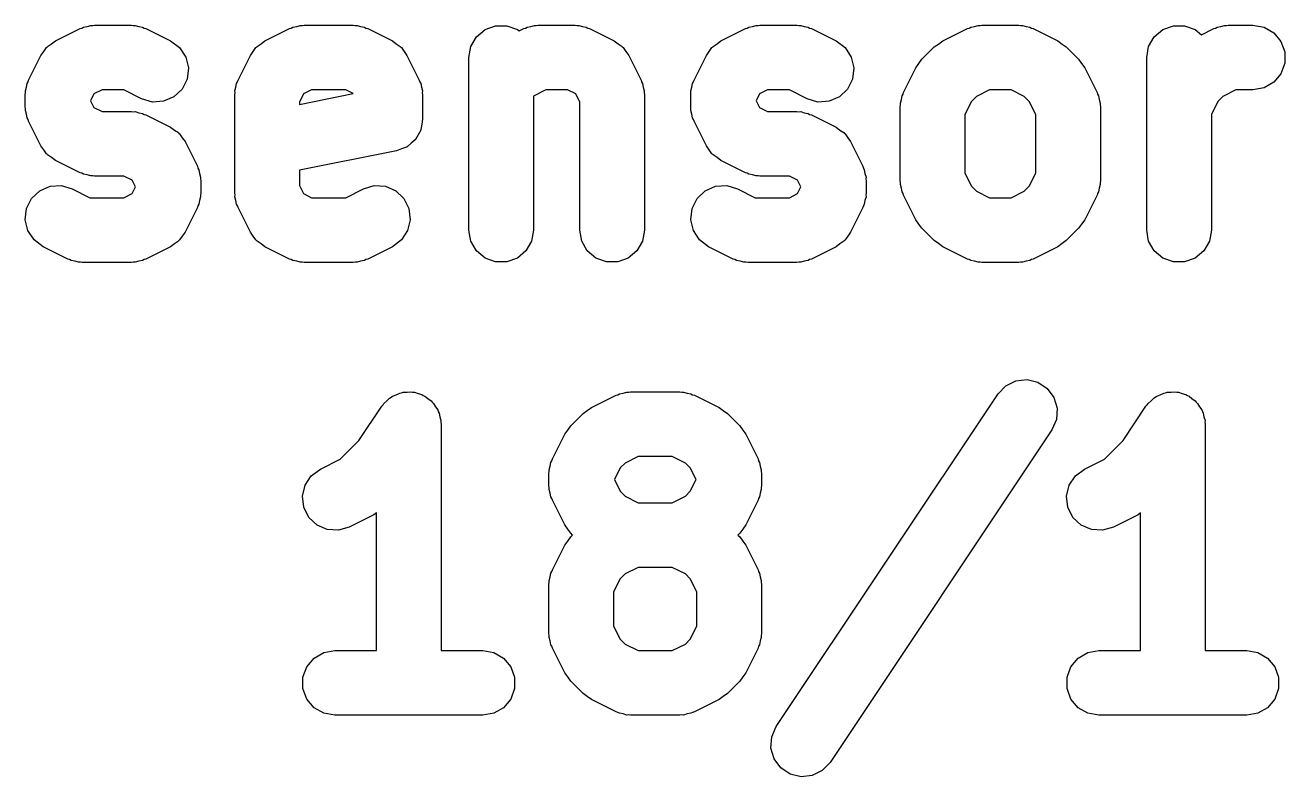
# Model space of a CAD drawing. Extents: x 86.2 to 116.7, y -108.6 to -54.9.
# Drawn here: x 88.386 to 93.331, y -78.796 to -75.845 of the extents above; entities that cross this region are included whole.
import ezdxf

# ---------------------------------------------------------------- set-up
doc = ezdxf.new("R2010")
doc.units = 0
doc.header["$MEASUREMENT"] = 0
doc.layers.add('BLACK', color=7, linetype='CONTINUOUS')

msp = doc.modelspace()

# ---------------------------------------------------------------- linework, layer by layer
at = {"layer": 'BLACK', "linetype": 'CONTINUOUS'}
for p, q in [((88.6086, -75.8564), (88.6149, -75.8528)), ((88.6149, -75.8528), (88.6296, -75.8502)), ((88.6296, -75.8502), (88.6438, -75.846)), ((88.6438, -75.846), (88.6511, -75.8464)), ((88.6511, -75.8464), (88.6583, -75.8451)), ((88.6583, -75.8451), (88.8035, -75.8451)), ((88.8035, -75.8451), (88.8107, -75.8464)), ((88.8107, -75.8464), (88.818, -75.846)), ((88.818, -75.846), (88.8323, -75.8502)), ((88.8323, -75.8502), (88.8469, -75.8528)), ((88.8469, -75.8528), (88.8533, -75.8564)), ((89.431, -75.8564), (89.4374, -75.8528)), ((89.4374, -75.8528), (89.452, -75.8502)), ((89.452, -75.8502), (89.4663, -75.846)), ((89.4663, -75.846), (89.4736, -75.8464)), ((89.4736, -75.8464), (89.4808, -75.8451)), ((89.4808, -75.8451), (89.6743, -75.8451)), ((89.6743, -75.8451), (89.6815, -75.8464)), ((89.6815, -75.8464), (89.6889, -75.846)), ((89.6889, -75.846), (89.7031, -75.8502)), ((89.7031, -75.8502), (89.7178, -75.8528)), ((89.7178, -75.8528), (89.7241, -75.8564)), ((90.1914, -75.8621), (90.2329, -75.8471)), ((90.2329, -75.8471), (90.277, -75.8471)), ((90.277, -75.8471), (90.3184, -75.8621)), ((90.3503, -75.8564), (90.3566, -75.8528)), ((90.3566, -75.8528), (90.3713, -75.8502)), ((90.3713, -75.8502), (90.3855, -75.846)), ((90.3855, -75.846), (90.3928, -75.8464)), ((90.3928, -75.8464), (90.4001, -75.8451)), ((90.4001, -75.8451), (90.5452, -75.8451)), ((90.5452, -75.8451), (90.5524, -75.8464)), ((90.5524, -75.8464), (90.5597, -75.846)), ((90.5597, -75.846), (90.574, -75.8502)), ((90.574, -75.8502), (90.5886, -75.8528)), ((90.5886, -75.8528), (90.595, -75.8564)), ((91.2211, -75.8564), (91.2275, -75.8528)), ((91.2275, -75.8528), (91.2421, -75.8502)), ((91.2421, -75.8502), (91.2564, -75.846)), ((91.2564, -75.846), (91.2637, -75.8464)), ((91.2637, -75.8464), (91.2709, -75.8451)), ((91.2709, -75.8451), (91.4161, -75.8451)), ((91.4161, -75.8451), (91.4233, -75.8464)), ((91.4233, -75.8464), (91.4306, -75.846)), ((91.4306, -75.846), (91.4448, -75.8502)), ((91.4448, -75.8502), (91.4595, -75.8528)), ((91.4595, -75.8528), (91.4658, -75.8564)), ((92.092, -75.8564), (92.0983, -75.8528)), ((92.0983, -75.8528), (92.113, -75.8502)), ((92.113, -75.8502), (92.1272, -75.846)), ((92.1272, -75.846), (92.1346, -75.8464)), ((92.1346, -75.8464), (92.1418, -75.8451)), ((92.1418, -75.8451), (92.2869, -75.8451)), ((92.2869, -75.8451), (92.2941, -75.8464)), ((92.2941, -75.8464), (92.3014, -75.846)), ((92.3014, -75.846), (92.3157, -75.8502)), ((92.3157, -75.8502), (92.3303, -75.8528)), ((92.3303, -75.8528), (92.3367, -75.8564)), ((92.8524, -75.8621), (92.8938, -75.8471)), ((92.8938, -75.8471), (92.9379, -75.8471)), ((92.9379, -75.8471), (92.9794, -75.8621)), ((93.0596, -75.8564), (93.0659, -75.8528)), ((93.0659, -75.8528), (93.0806, -75.8502)), ((93.0806, -75.8502), (93.0949, -75.846)), ((93.0949, -75.846), (93.1022, -75.8464)), ((93.1022, -75.8464), (93.1094, -75.8451)), ((93.1094, -75.8451), (93.2061, -75.8451)), ((93.2061, -75.8451), (93.2496, -75.8528)), ((93.2496, -75.8528), (93.2878, -75.8748)), ((88.5048, -75.9069), (88.6015, -75.8585)), ((88.6015, -75.8585), (88.6086, -75.8564)), ((88.8533, -75.8564), (88.8603, -75.8585)), ((88.8603, -75.8585), (88.957, -75.9069)), ((89.3273, -75.9069), (89.424, -75.8585)), ((89.424, -75.8585), (89.431, -75.8564)), ((89.7241, -75.8564), (89.7311, -75.8585)), ((89.7311, -75.8585), (89.8279, -75.9069)), ((90.1356, -75.9287), (90.1576, -75.8905)), ((90.1576, -75.8905), (90.1914, -75.8621)), ((90.3184, -75.8621), (90.325, -75.8677)), ((90.325, -75.8677), (90.3433, -75.8585)), ((90.3433, -75.8585), (90.3503, -75.8564)), ((90.595, -75.8564), (90.602, -75.8585)), ((90.602, -75.8585), (90.6988, -75.9069)), ((91.1174, -75.9069), (91.2141, -75.8585)), ((91.2141, -75.8585), (91.2211, -75.8564)), ((91.4658, -75.8564), (91.4728, -75.8585)), ((91.4728, -75.8585), (91.5696, -75.9069)), ((91.9882, -75.9069), (92.085, -75.8585)), ((92.085, -75.8585), (92.092, -75.8564)), ((92.3367, -75.8564), (92.3437, -75.8585)), ((92.3437, -75.8585), (92.4405, -75.9069)), ((92.7965, -75.9287), (92.8186, -75.8905)), ((92.8186, -75.8905), (92.8524, -75.8621)), ((92.9794, -75.8621), (93.004, -75.8828)), ((93.004, -75.8828), (93.0526, -75.8585)), ((93.0526, -75.8585), (93.0596, -75.8564)), ((93.2878, -75.8748), (93.3161, -75.9086)), ((88.448, -75.9637), (88.4591, -75.9487)), ((88.4591, -75.9487), (88.4694, -75.9332)), ((88.4694, -75.9332), (88.4722, -75.9311)), ((88.4722, -75.9311), (88.4743, -75.9283)), ((88.4743, -75.9283), (88.4898, -75.918)), ((88.4898, -75.918), (88.5048, -75.9069)), ((88.957, -75.9069), (88.9925, -75.9332)), ((88.9925, -75.9332), (89.0168, -75.97)), ((89.2705, -75.9637), (89.2816, -75.9487)), ((89.2816, -75.9487), (89.2918, -75.9332)), ((89.2918, -75.9332), (89.2946, -75.9311)), ((89.2946, -75.9311), (89.2967, -75.9283)), ((89.2967, -75.9283), (89.3123, -75.918)), ((89.3123, -75.918), (89.3273, -75.9069)), ((89.8279, -75.9069), (89.8429, -75.918)), ((89.8429, -75.918), (89.8584, -75.9283)), ((89.8584, -75.9283), (89.8605, -75.9311)), ((89.8605, -75.9311), (89.8633, -75.9332)), ((89.8633, -75.9332), (89.8736, -75.9487)), ((89.8736, -75.9487), (89.8847, -75.9637)), ((90.1279, -75.9721), (90.1356, -75.9287)), ((90.6988, -75.9069), (90.7137, -75.918)), ((90.7137, -75.918), (90.7293, -75.9283)), ((90.7293, -75.9283), (90.7314, -75.9311)), ((90.7314, -75.9311), (90.7342, -75.9332)), ((90.7342, -75.9332), (90.7444, -75.9487)), ((90.7444, -75.9487), (90.7555, -75.9637)), ((91.0606, -75.9637), (91.0717, -75.9487)), ((91.0717, -75.9487), (91.0819, -75.9332)), ((91.0819, -75.9332), (91.0847, -75.9311)), ((91.0847, -75.9311), (91.0868, -75.9283)), ((91.0868, -75.9283), (91.1024, -75.918)), ((91.1024, -75.918), (91.1174, -75.9069)), ((91.5696, -75.9069), (91.605, -75.9332)), ((91.605, -75.9332), (91.6293, -75.97)), ((91.9068, -75.9791), (91.9552, -75.9307)), ((91.9552, -75.9307), (91.9719, -75.919)), ((91.9719, -75.919), (91.9882, -75.9069)), ((92.4405, -75.9069), (92.4568, -75.919)), ((92.4568, -75.919), (92.4735, -75.9307)), ((92.4735, -75.9307), (92.5219, -75.9791)), ((92.7889, -75.9721), (92.7965, -75.9287)), ((93.3161, -75.9086), (93.3312, -75.9501)), ((93.3312, -75.9501), (93.3312, -75.9942)), ((88.3996, -76.0605), (88.448, -75.9637)), ((89.0168, -75.97), (89.027, -76.0129)), ((89.2221, -76.0605), (89.2705, -75.9637)), ((89.8847, -75.9637), (89.9331, -76.0605)), ((90.1279, -76.6495), (90.1279, -75.9721)), ((90.7555, -75.9637), (90.8039, -76.0605)), ((91.0122, -76.0605), (91.0606, -75.9637)), ((91.6293, -75.97), (91.6396, -76.0129)), ((91.883, -76.0121), (91.8951, -75.9958)), ((91.8951, -75.9958), (91.9068, -75.9791)), ((92.5219, -75.9791), (92.5335, -75.9958)), ((92.5335, -75.9958), (92.5456, -76.0121)), ((92.7889, -76.6495), (92.7889, -75.9721)), ((93.3312, -75.9942), (93.3161, -76.0356)), ((89.027, -76.0129), (89.022, -76.0567)), ((91.6396, -76.0129), (91.6345, -76.0567)), ((91.8346, -76.1089), (91.883, -76.0121)), ((92.5456, -76.0121), (92.594, -76.1089)), ((93.3161, -76.0356), (93.2878, -76.0694)), ((88.387, -76.1027), (88.3913, -76.0885)), ((88.3875, -76.1101), (88.387, -76.1027)), ((88.3913, -76.0885), (88.3939, -76.0738)), ((88.3939, -76.0738), (88.3975, -76.0675)), ((88.3975, -76.0675), (88.3996, -76.0605)), ((88.6883, -76.0991), (88.6562, -76.1152)), ((88.7735, -76.0991), (88.6883, -76.0991)), ((88.8434, -76.1341), (88.7735, -76.0991)), ((89.0022, -76.0962), (88.9702, -76.1265)), ((89.022, -76.0567), (89.0022, -76.0962)), ((89.2095, -76.1027), (89.2137, -76.0885)), ((89.2099, -76.1101), (89.2095, -76.1027)), ((89.2137, -76.0885), (89.2163, -76.0738)), ((89.2163, -76.0738), (89.22, -76.0675)), ((89.22, -76.0675), (89.2221, -76.0605)), ((89.5108, -76.0991), (89.4787, -76.1152)), ((89.6444, -76.0991), (89.5108, -76.0991)), ((89.6735, -76.1137), (89.6444, -76.0991)), ((89.9331, -76.0605), (89.9352, -76.0675)), ((89.9352, -76.0675), (89.9388, -76.0738)), ((89.9388, -76.0738), (89.9414, -76.0885)), ((89.9414, -76.0885), (89.9456, -76.1027)), ((89.9456, -76.1027), (89.9452, -76.1101)), ((90.43, -76.0991), (90.3819, -76.1232)), ((90.5152, -76.0991), (90.43, -76.0991)), ((90.5473, -76.1152), (90.5152, -76.0991)), ((90.8039, -76.0605), (90.806, -76.0675)), ((90.806, -76.0675), (90.8097, -76.0738)), ((90.8097, -76.0738), (90.8123, -76.0885)), ((90.8123, -76.0885), (90.8165, -76.1027)), ((90.8165, -76.1027), (90.8161, -76.1101)), ((90.9996, -76.1027), (91.0038, -76.0885)), ((91, -76.1101), (90.9996, -76.1027)), ((91.0038, -76.0885), (91.0064, -76.0738)), ((91.0064, -76.0738), (91.0101, -76.0675)), ((91.0101, -76.0675), (91.0122, -76.0605)), ((91.3009, -76.0991), (91.2688, -76.1152)), ((91.3861, -76.0991), (91.3009, -76.0991)), ((91.456, -76.1341), (91.3861, -76.0991)), ((91.6148, -76.0962), (91.5828, -76.1265)), ((91.6345, -76.0567), (91.6148, -76.0962)), ((92.1717, -76.0991), (92.1202, -76.1249)), ((92.2569, -76.0991), (92.1717, -76.0991)), ((92.3084, -76.1249), (92.2569, -76.0991)), ((93.1394, -76.0991), (93.0879, -76.1249)), ((93.2061, -76.0991), (93.1394, -76.0991)), ((93.2496, -76.0915), (93.2061, -76.0991)), ((93.2878, -76.0694), (93.2496, -76.0915)), ((88.3862, -76.1173), (88.3875, -76.1101)), ((88.3862, -76.1656), (88.3862, -76.1173)), ((88.6562, -76.1152), (88.6431, -76.1415)), ((88.6431, -76.1415), (88.6562, -76.1678)), ((88.8857, -76.1467), (88.8434, -76.1341)), ((88.9297, -76.144), (88.8857, -76.1467)), ((88.9702, -76.1265), (88.9297, -76.144)), ((89.2087, -76.1173), (89.2099, -76.1101)), ((89.2087, -76.5043), (89.2087, -76.1173)), ((89.4627, -76.1559), (89.6735, -76.1137)), ((89.4787, -76.1152), (89.4627, -76.1472)), ((89.4627, -76.1472), (89.4627, -76.1559)), ((89.9452, -76.1101), (89.9465, -76.1173)), ((89.9465, -76.1173), (89.9465, -76.214)), ((90.3819, -76.1232), (90.3819, -76.6495)), ((90.5633, -76.1472), (90.5473, -76.1152)), ((90.5633, -76.6495), (90.5633, -76.1472)), ((90.8161, -76.1101), (90.8173, -76.1173)), ((90.8173, -76.1173), (90.8173, -76.6495)), ((90.9988, -76.1173), (91, -76.1101)), ((90.9988, -76.1656), (90.9988, -76.1173)), ((91.2688, -76.1152), (91.2557, -76.1415)), ((91.2557, -76.1415), (91.2688, -76.1678)), ((91.4983, -76.1467), (91.456, -76.1341)), ((91.5423, -76.144), (91.4983, -76.1467)), ((91.5828, -76.1265), (91.5423, -76.144)), ((91.8221, -76.1511), (91.8263, -76.1369)), ((91.8225, -76.1584), (91.8221, -76.1511)), ((91.8263, -76.1369), (91.8289, -76.1222)), ((91.8289, -76.1222), (91.8326, -76.1159)), ((91.8326, -76.1159), (91.8346, -76.1089)), ((92.101, -76.1441), (92.0752, -76.1956)), ((92.1202, -76.1249), (92.101, -76.1441)), ((92.3277, -76.1441), (92.3084, -76.1249)), ((92.3534, -76.1956), (92.3277, -76.1441)), ((92.594, -76.1089), (92.5961, -76.1159)), ((92.5961, -76.1159), (92.5998, -76.1222)), ((92.5998, -76.1222), (92.6024, -76.1369)), ((92.6024, -76.1369), (92.6066, -76.1511)), ((92.6066, -76.1511), (92.6062, -76.1584)), ((93.0686, -76.1441), (93.0429, -76.1956)), ((93.0879, -76.1249), (93.0686, -76.1441)), ((88.3875, -76.1729), (88.3862, -76.1656)), ((88.387, -76.1802), (88.3875, -76.1729)), ((88.3913, -76.1944), (88.387, -76.1802)), ((88.3939, -76.2091), (88.3913, -76.1944)), ((88.6562, -76.1678), (88.6883, -76.1838)), ((88.6883, -76.1838), (88.8035, -76.1838)), ((88.8035, -76.1838), (88.8107, -76.1851)), ((88.8107, -76.1851), (88.818, -76.1846)), ((88.818, -76.1846), (88.8323, -76.1889)), ((88.8323, -76.1889), (88.8469, -76.1915)), ((88.8469, -76.1915), (88.8533, -76.1951)), ((88.8533, -76.1951), (88.8603, -76.1972)), ((88.8603, -76.1972), (88.957, -76.2456)), ((91, -76.1729), (90.9988, -76.1656)), ((90.9996, -76.1802), (91, -76.1729)), ((91.0038, -76.1944), (90.9996, -76.1802)), ((91.0064, -76.2091), (91.0038, -76.1944)), ((91.2688, -76.1678), (91.3009, -76.1838)), ((91.3009, -76.1838), (91.4161, -76.1838)), ((91.4161, -76.1838), (91.4233, -76.1851)), ((91.4233, -76.1851), (91.4306, -76.1846)), ((91.4306, -76.1846), (91.4448, -76.1889)), ((91.4448, -76.1889), (91.4595, -76.1915)), ((91.4595, -76.1915), (91.4658, -76.1951)), ((91.4658, -76.1951), (91.4728, -76.1972)), ((91.4728, -76.1972), (91.5696, -76.2456)), ((91.8212, -76.1656), (91.8225, -76.1584)), ((91.8212, -76.4559), (91.8212, -76.1656)), ((92.0752, -76.1956), (92.0752, -76.426)), ((92.3534, -76.426), (92.3534, -76.1956)), ((92.6062, -76.1584), (92.6074, -76.1656)), ((92.6074, -76.1656), (92.6074, -76.4559)), ((93.0429, -76.1956), (93.0429, -76.6495)), ((88.3975, -76.2154), (88.3939, -76.2091)), ((88.3996, -76.2224), (88.3975, -76.2154)), ((88.448, -76.3192), (88.3996, -76.2224)), ((88.957, -76.2456), (88.972, -76.2567)), ((89.9429, -76.2343), (89.9398, -76.2547)), ((89.9465, -76.214), (89.9429, -76.2343)), ((91.0101, -76.2154), (91.0064, -76.2091)), ((91.0122, -76.2224), (91.0101, -76.2154)), ((91.0606, -76.3192), (91.0122, -76.2224)), ((91.5696, -76.2456), (91.5846, -76.2567)), ((88.972, -76.2567), (88.9876, -76.267)), ((88.9876, -76.267), (88.9896, -76.2698)), ((88.9896, -76.2698), (88.9925, -76.2719)), ((88.9925, -76.2719), (89.0027, -76.2874)), ((89.0027, -76.2874), (89.0138, -76.3024)), ((89.9168, -76.2957), (89.901, -76.3089)), ((89.9175, -76.2944), (89.9168, -76.2957)), ((89.9186, -76.2934), (89.9175, -76.2944)), ((89.9285, -76.2754), (89.9186, -76.2934)), ((89.9388, -76.2575), (89.9285, -76.2754)), ((89.9391, -76.256), (89.9388, -76.2575)), ((89.9398, -76.2547), (89.9391, -76.256)), ((91.5846, -76.2567), (91.6001, -76.267)), ((91.6001, -76.267), (91.6022, -76.2698)), ((91.6022, -76.2698), (91.605, -76.2719)), ((91.605, -76.2719), (91.6153, -76.2874)), ((91.6153, -76.2874), (91.6264, -76.3024)), ((88.4591, -76.3342), (88.448, -76.3192)), ((88.4694, -76.3497), (88.4591, -76.3342)), ((88.4722, -76.3518), (88.4694, -76.3497)), ((89.0138, -76.3024), (89.0622, -76.3991)), ((89.8444, -76.3386), (89.4627, -76.4149)), ((89.8636, -76.3311), (89.8444, -76.3386)), ((89.883, -76.324), (89.8636, -76.3311)), ((89.8841, -76.3231), (89.883, -76.324)), ((89.8855, -76.3225), (89.8841, -76.3231)), ((89.901, -76.3089), (89.8855, -76.3225)), ((91.0717, -76.3342), (91.0606, -76.3192)), ((91.0819, -76.3497), (91.0717, -76.3342)), ((91.0847, -76.3518), (91.0819, -76.3497)), ((91.6264, -76.3024), (91.6748, -76.3991)), ((88.4743, -76.3546), (88.4722, -76.3518)), ((88.4898, -76.3649), (88.4743, -76.3546)), ((88.5048, -76.376), (88.4898, -76.3649)), ((88.6015, -76.4244), (88.5048, -76.376)), ((89.0622, -76.3991), (89.0643, -76.4062)), ((91.0868, -76.3546), (91.0847, -76.3518)), ((91.1024, -76.3649), (91.0868, -76.3546)), ((91.1174, -76.376), (91.1024, -76.3649)), ((91.2141, -76.4244), (91.1174, -76.376)), ((91.6748, -76.3991), (91.6769, -76.4062)), ((88.6086, -76.4265), (88.6015, -76.4244)), ((88.6149, -76.4301), (88.6086, -76.4265)), ((88.6296, -76.4327), (88.6149, -76.4301)), ((88.6438, -76.437), (88.6296, -76.4327)), ((88.6511, -76.4365), (88.6438, -76.437)), ((88.6583, -76.4378), (88.6511, -76.4365)), ((88.7735, -76.4378), (88.6583, -76.4378)), ((88.8056, -76.4538), (88.7735, -76.4378)), ((89.0643, -76.4062), (89.068, -76.4125)), ((89.068, -76.4125), (89.0705, -76.4272)), ((89.0705, -76.4272), (89.0748, -76.4414)), ((89.0748, -76.4414), (89.0743, -76.4487)), ((89.0743, -76.4487), (89.0756, -76.4559)), ((89.4627, -76.4149), (89.4627, -76.4743)), ((91.2211, -76.4265), (91.2141, -76.4244)), ((91.2275, -76.4301), (91.2211, -76.4265)), ((91.2421, -76.4327), (91.2275, -76.4301)), ((91.2564, -76.437), (91.2421, -76.4327)), ((91.2637, -76.4365), (91.2564, -76.437)), ((91.2709, -76.4378), (91.2637, -76.4365)), ((91.3861, -76.4378), (91.2709, -76.4378)), ((91.4182, -76.4538), (91.3861, -76.4378)), ((91.6769, -76.4062), (91.6805, -76.4125)), ((91.6805, -76.4125), (91.6831, -76.4272)), ((91.6831, -76.4272), (91.6874, -76.4414)), ((91.6874, -76.4414), (91.6869, -76.4487)), ((91.6869, -76.4487), (91.6882, -76.4559)), ((92.0752, -76.426), (92.101, -76.4775)), ((92.3277, -76.4775), (92.3534, -76.426)), ((88.4112, -76.5254), (88.4432, -76.4951)), ((88.4432, -76.4951), (88.4837, -76.4776)), ((88.4837, -76.4776), (88.5277, -76.4749)), ((88.5277, -76.4749), (88.57, -76.4875)), ((88.57, -76.4875), (88.6399, -76.5225)), ((88.8187, -76.4801), (88.8056, -76.4538)), ((88.8056, -76.5064), (88.8187, -76.4801)), ((89.0756, -76.4559), (89.0756, -76.5043)), ((89.4627, -76.4743), (89.4787, -76.5064)), ((89.6444, -76.5225), (89.7143, -76.4875)), ((89.7143, -76.4875), (89.7566, -76.4749)), ((89.7566, -76.4749), (89.8006, -76.4776)), ((89.8006, -76.4776), (89.8411, -76.4951)), ((89.8411, -76.4951), (89.8731, -76.5254)), ((91.0238, -76.5254), (91.0558, -76.4951)), ((91.0558, -76.4951), (91.0963, -76.4776)), ((91.0963, -76.4776), (91.1403, -76.4749)), ((91.1403, -76.4749), (91.1826, -76.4875)), ((91.1826, -76.4875), (91.2525, -76.5225)), ((91.4313, -76.4801), (91.4182, -76.4538)), ((91.4182, -76.5064), (91.4313, -76.4801)), ((91.6882, -76.4559), (91.6882, -76.5043)), ((91.8225, -76.4631), (91.8212, -76.4559)), ((91.8221, -76.4705), (91.8225, -76.4631)), ((91.8263, -76.4847), (91.8221, -76.4705)), ((91.8289, -76.4994), (91.8263, -76.4847)), ((92.101, -76.4775), (92.1202, -76.4967)), ((92.1202, -76.4967), (92.1717, -76.5225)), ((92.2569, -76.5225), (92.3084, -76.4967)), ((92.3084, -76.4967), (92.3277, -76.4775)), ((92.6024, -76.4847), (92.5998, -76.4994)), ((92.6066, -76.4705), (92.6024, -76.4847)), ((92.6074, -76.4559), (92.6062, -76.4631)), ((92.6062, -76.4631), (92.6066, -76.4705)), ((88.3915, -76.5649), (88.4112, -76.5254)), ((88.6399, -76.5225), (88.7735, -76.5225)), ((88.7735, -76.5225), (88.8056, -76.5064)), ((89.068, -76.5478), (89.0643, -76.5541)), ((89.0705, -76.5331), (89.068, -76.5478)), ((89.0748, -76.5188), (89.0705, -76.5331)), ((89.0756, -76.5043), (89.0743, -76.5115)), ((89.0743, -76.5115), (89.0748, -76.5188)), ((89.2099, -76.5115), (89.2087, -76.5043)), ((89.2095, -76.5188), (89.2099, -76.5115)), ((89.2137, -76.5331), (89.2095, -76.5188)), ((89.2163, -76.5478), (89.2137, -76.5331)), ((89.22, -76.5541), (89.2163, -76.5478)), ((89.4787, -76.5064), (89.5108, -76.5225)), ((89.5108, -76.5225), (89.6444, -76.5225)), ((89.8731, -76.5254), (89.8928, -76.5649)), ((91.004, -76.5649), (91.0238, -76.5254)), ((91.2525, -76.5225), (91.3861, -76.5225)), ((91.3861, -76.5225), (91.4182, -76.5064)), ((91.6805, -76.5478), (91.6769, -76.5541)), ((91.6831, -76.5331), (91.6805, -76.5478)), ((91.6874, -76.5188), (91.6831, -76.5331)), ((91.6882, -76.5043), (91.6869, -76.5115)), ((91.6869, -76.5115), (91.6874, -76.5188)), ((91.8326, -76.5057), (91.8289, -76.4994)), ((91.8346, -76.5127), (91.8326, -76.5057)), ((91.883, -76.6095), (91.8346, -76.5127)), ((92.1717, -76.5225), (92.2569, -76.5225)), ((92.594, -76.5127), (92.5456, -76.6095)), ((92.5961, -76.5057), (92.594, -76.5127)), ((92.5998, -76.4994), (92.5961, -76.5057)), ((88.3864, -76.6087), (88.3915, -76.5649)), ((89.0622, -76.5611), (89.0138, -76.6579)), ((89.0643, -76.5541), (89.0622, -76.5611)), ((89.2221, -76.5611), (89.22, -76.5541)), ((89.2705, -76.6579), (89.2221, -76.5611)), ((89.8928, -76.5649), (89.8979, -76.6087)), ((90.999, -76.6087), (91.004, -76.5649)), ((91.6748, -76.5611), (91.6264, -76.6579)), ((91.6769, -76.5541), (91.6748, -76.5611)), ((88.3967, -76.6516), (88.3864, -76.6087)), ((89.8979, -76.6087), (89.8876, -76.6516)), ((91.0092, -76.6516), (90.999, -76.6087)), ((91.8951, -76.6258), (91.883, -76.6095)), ((91.9068, -76.6425), (91.8951, -76.6258)), ((91.9552, -76.6909), (91.9068, -76.6425)), ((92.5219, -76.6425), (92.4735, -76.6909)), ((92.5335, -76.6258), (92.5219, -76.6425)), ((92.5456, -76.6095), (92.5335, -76.6258)), ((88.421, -76.6884), (88.3967, -76.6516)), ((88.4564, -76.7147), (88.421, -76.6884)), ((88.9876, -76.6933), (88.972, -76.7036)), ((88.9896, -76.6905), (88.9876, -76.6933)), ((88.9925, -76.6884), (88.9896, -76.6905)), ((89.0027, -76.6728), (88.9925, -76.6884)), ((89.0138, -76.6579), (89.0027, -76.6728)), ((89.2816, -76.6728), (89.2705, -76.6579)), ((89.2918, -76.6884), (89.2816, -76.6728)), ((89.2946, -76.6905), (89.2918, -76.6884)), ((89.2967, -76.6933), (89.2946, -76.6905)), ((89.3123, -76.7036), (89.2967, -76.6933)), ((89.8633, -76.6884), (89.8279, -76.7147)), ((89.8876, -76.6516), (89.8633, -76.6884)), ((90.1356, -76.6929), (90.1279, -76.6495)), ((90.1576, -76.7311), (90.1356, -76.6929)), ((90.3742, -76.6929), (90.3522, -76.7311)), ((90.3819, -76.6495), (90.3742, -76.6929)), ((90.571, -76.6929), (90.5633, -76.6495)), ((90.593, -76.7311), (90.571, -76.6929)), ((90.8097, -76.6929), (90.7876, -76.7311)), ((90.8173, -76.6495), (90.8097, -76.6929)), ((91.0335, -76.6884), (91.0092, -76.6516)), ((91.069, -76.7147), (91.0335, -76.6884)), ((91.6001, -76.6933), (91.5846, -76.7036)), ((91.6022, -76.6905), (91.6001, -76.6933)), ((91.605, -76.6884), (91.6022, -76.6905)), ((91.6153, -76.6728), (91.605, -76.6884)), ((91.6264, -76.6579), (91.6153, -76.6728)), ((91.9719, -76.7026), (91.9552, -76.6909)), ((92.4735, -76.6909), (92.4568, -76.7026)), ((92.7965, -76.6929), (92.7889, -76.6495)), ((92.8186, -76.7311), (92.7965, -76.6929)), ((93.0352, -76.6929), (93.0131, -76.7311)), ((93.0429, -76.6495), (93.0352, -76.6929)), ((88.5532, -76.7631), (88.4564, -76.7147)), ((88.957, -76.7147), (88.8603, -76.7631)), ((88.972, -76.7036), (88.957, -76.7147)), ((89.3273, -76.7147), (89.3123, -76.7036)), ((89.424, -76.7631), (89.3273, -76.7147)), ((89.8279, -76.7147), (89.7311, -76.7631)), ((90.1914, -76.7594), (90.1576, -76.7311)), ((90.3522, -76.7311), (90.3184, -76.7594)), ((90.6268, -76.7594), (90.593, -76.7311)), ((90.7876, -76.7311), (90.7538, -76.7594)), ((91.1657, -76.7631), (91.069, -76.7147)), ((91.5696, -76.7147), (91.4728, -76.7631)), ((91.5846, -76.7036), (91.5696, -76.7147)), ((91.9882, -76.7147), (91.9719, -76.7026)), ((92.085, -76.7631), (91.9882, -76.7147)), ((92.4405, -76.7147), (92.3437, -76.7631)), ((92.4568, -76.7026), (92.4405, -76.7147)), ((92.8524, -76.7594), (92.8186, -76.7311)), ((93.0131, -76.7311), (92.9794, -76.7594)), ((88.5602, -76.7651), (88.5532, -76.7631)), ((88.5665, -76.7688), (88.5602, -76.7651)), ((88.5812, -76.7714), (88.5665, -76.7688)), ((88.5954, -76.7756), (88.5812, -76.7714)), ((88.6027, -76.7752), (88.5954, -76.7756)), ((88.61, -76.7765), (88.6027, -76.7752)), ((88.8035, -76.7765), (88.61, -76.7765)), ((88.8107, -76.7752), (88.8035, -76.7765)), ((88.818, -76.7756), (88.8107, -76.7752)), ((88.8323, -76.7714), (88.818, -76.7756)), ((88.8469, -76.7688), (88.8323, -76.7714)), ((88.8533, -76.7651), (88.8469, -76.7688)), ((88.8603, -76.7631), (88.8533, -76.7651)), ((89.431, -76.7651), (89.424, -76.7631)), ((89.4374, -76.7688), (89.431, -76.7651)), ((89.452, -76.7714), (89.4374, -76.7688)), ((89.4663, -76.7756), (89.452, -76.7714)), ((89.4736, -76.7752), (89.4663, -76.7756)), ((89.4808, -76.7765), (89.4736, -76.7752)), ((89.6743, -76.7765), (89.4808, -76.7765)), ((89.6815, -76.7752), (89.6743, -76.7765)), ((89.6889, -76.7756), (89.6815, -76.7752)), ((89.7031, -76.7714), (89.6889, -76.7756)), ((89.7178, -76.7688), (89.7031, -76.7714)), ((89.7241, -76.7651), (89.7178, -76.7688)), ((89.7311, -76.7631), (89.7241, -76.7651)), ((90.2329, -76.7745), (90.1914, -76.7594)), ((90.277, -76.7745), (90.2329, -76.7745)), ((90.3184, -76.7594), (90.277, -76.7745)), ((90.6683, -76.7745), (90.6268, -76.7594)), ((90.7124, -76.7745), (90.6683, -76.7745)), ((90.7538, -76.7594), (90.7124, -76.7745)), ((91.1727, -76.7651), (91.1657, -76.7631)), ((91.1791, -76.7688), (91.1727, -76.7651)), ((91.1937, -76.7714), (91.1791, -76.7688)), ((91.208, -76.7756), (91.1937, -76.7714)), ((91.2153, -76.7752), (91.208, -76.7756)), ((91.2225, -76.7765), (91.2153, -76.7752)), ((91.4161, -76.7765), (91.2225, -76.7765)), ((91.4233, -76.7752), (91.4161, -76.7765)), ((91.4306, -76.7756), (91.4233, -76.7752)), ((91.4448, -76.7714), (91.4306, -76.7756)), ((91.4595, -76.7688), (91.4448, -76.7714)), ((91.4658, -76.7651), (91.4595, -76.7688)), ((91.4728, -76.7631), (91.4658, -76.7651)), ((92.092, -76.7651), (92.085, -76.7631)), ((92.0983, -76.7688), (92.092, -76.7651)), ((92.113, -76.7714), (92.0983, -76.7688)), ((92.1272, -76.7756), (92.113, -76.7714)), ((92.1346, -76.7752), (92.1272, -76.7756)), ((92.1418, -76.7765), (92.1346, -76.7752)), ((92.2869, -76.7765), (92.1418, -76.7765)), ((92.2941, -76.7752), (92.2869, -76.7765)), ((92.3014, -76.7756), (92.2941, -76.7752)), ((92.3157, -76.7714), (92.3014, -76.7756)), ((92.3303, -76.7688), (92.3157, -76.7714)), ((92.3367, -76.7651), (92.3303, -76.7688)), ((92.3437, -76.7631), (92.3367, -76.7651)), ((92.8938, -76.7745), (92.8524, -76.7594)), ((92.9379, -76.7745), (92.8938, -76.7745)), ((92.9794, -76.7594), (92.9379, -76.7745)), ((92.2754, -77.2412), (92.3193, -77.2363)), ((92.3193, -77.2363), (92.3621, -77.2468)), ((89.8428, -77.2963), (89.8564, -77.2896)), ((89.8564, -77.2896), (89.8634, -77.2888)), ((89.8634, -77.2888), (89.87, -77.2864)), ((89.87, -77.2864), (89.8852, -77.2864)), ((89.8852, -77.2864), (89.9002, -77.2847)), ((89.9002, -77.2847), (89.9071, -77.2864)), ((89.9071, -77.2864), (89.9141, -77.2864)), ((89.9141, -77.2864), (89.9284, -77.2916)), ((90.7195, -77.2921), (90.7341, -77.2895)), ((90.7341, -77.2895), (90.7484, -77.2853)), ((90.7484, -77.2853), (90.7557, -77.2857)), ((90.7557, -77.2857), (90.7629, -77.2845)), ((90.7629, -77.2845), (90.9564, -77.2845)), ((90.9564, -77.2845), (90.9636, -77.2857)), ((90.9636, -77.2857), (90.971, -77.2853)), ((90.971, -77.2853), (90.9852, -77.2895)), ((90.9852, -77.2895), (90.9999, -77.2921)), ((92.2054, -77.2926), (92.2359, -77.2607)), ((92.2359, -77.2607), (92.2754, -77.2412)), ((92.3621, -77.2468), (92.3988, -77.2712)), ((92.3988, -77.2712), (92.4249, -77.3068)), ((92.8424, -77.2963), (92.856, -77.2896)), ((92.856, -77.2896), (92.863, -77.2888)), ((92.863, -77.2888), (92.8696, -77.2864)), ((92.8696, -77.2864), (92.8848, -77.2864)), ((92.8848, -77.2864), (92.8998, -77.2847)), ((92.8998, -77.2847), (92.9067, -77.2864)), ((92.9067, -77.2864), (92.9137, -77.2864)), ((92.9137, -77.2864), (92.928, -77.2916)), ((89.7864, -77.341), (89.7912, -77.3359)), ((89.7912, -77.3359), (89.7948, -77.3298)), ((89.7948, -77.3298), (89.8064, -77.3201)), ((89.8064, -77.3201), (89.8168, -77.3091)), ((89.8168, -77.3091), (89.8232, -77.306)), ((89.8232, -77.306), (89.8286, -77.3015)), ((89.8286, -77.3015), (89.8428, -77.2963)), ((89.9284, -77.2916), (89.9431, -77.2952)), ((89.9431, -77.2952), (89.9489, -77.2991)), ((89.9489, -77.2991), (89.9556, -77.3015)), ((89.9556, -77.3015), (89.9672, -77.3112)), ((89.9672, -77.3112), (89.9798, -77.3196)), ((89.9798, -77.3196), (89.9839, -77.3253)), ((89.9839, -77.3253), (89.9893, -77.3298)), ((89.9893, -77.3298), (89.9969, -77.343)), ((90.6093, -77.3462), (90.7061, -77.2979)), ((90.7061, -77.2979), (90.7131, -77.2958)), ((90.7131, -77.2958), (90.7195, -77.2921)), ((90.9999, -77.2921), (91.0062, -77.2958)), ((91.0062, -77.2958), (91.0132, -77.2979)), ((91.0132, -77.2979), (91.11, -77.3462)), ((91.3346, -78.5989), (92.2054, -77.2926)), ((92.4249, -77.3068), (92.4373, -77.3491)), ((92.786, -77.341), (92.7909, -77.3359)), ((92.7909, -77.3359), (92.7944, -77.3298)), ((92.7944, -77.3298), (92.806, -77.3201)), ((92.806, -77.3201), (92.8165, -77.3091)), ((92.8165, -77.3091), (92.8228, -77.306)), ((92.8228, -77.306), (92.8282, -77.3015)), ((92.8282, -77.3015), (92.8424, -77.2963)), ((92.928, -77.2916), (92.9427, -77.2952)), ((92.9427, -77.2952), (92.9486, -77.2991)), ((92.9486, -77.2991), (92.9552, -77.3015)), ((92.9552, -77.3015), (92.9668, -77.3112)), ((92.9668, -77.3112), (92.9794, -77.3196)), ((92.9794, -77.3196), (92.9836, -77.3253)), ((92.9836, -77.3253), (92.989, -77.3298)), ((92.989, -77.3298), (92.9965, -77.343)), ((89.6966, -77.4757), (89.7864, -77.341)), ((89.9969, -77.343), (90.0059, -77.3552)), ((90.0059, -77.3552), (90.0079, -77.3619)), ((90.0079, -77.3619), (90.0114, -77.368)), ((90.0114, -77.368), (90.014, -77.383)), ((90.014, -77.383), (90.0183, -77.3975)), ((90.528, -77.4184), (90.5763, -77.37)), ((90.5763, -77.37), (90.593, -77.3584)), ((90.593, -77.3584), (90.6093, -77.3462)), ((91.11, -77.3462), (91.1263, -77.3584)), ((91.1263, -77.3584), (91.143, -77.37)), ((91.143, -77.37), (91.1914, -77.4184)), ((92.4373, -77.3491), (92.4345, -77.3931)), ((92.6962, -77.4757), (92.786, -77.341)), ((92.9965, -77.343), (93.0055, -77.3552)), ((93.0055, -77.3552), (93.0075, -77.3619)), ((93.0075, -77.3619), (93.011, -77.368)), ((93.011, -77.368), (93.0136, -77.383)), ((93.0136, -77.383), (93.0179, -77.3975)), ((90.0183, -77.3975), (90.0178, -77.4045)), ((90.0178, -77.4045), (90.0191, -77.4115)), ((90.0191, -77.4115), (90.0191, -78.3005)), ((90.5042, -77.4514), (90.5163, -77.4351)), ((90.5163, -77.4351), (90.528, -77.4184)), ((91.1914, -77.4184), (91.2031, -77.4351)), ((91.2031, -77.4351), (91.2152, -77.4514)), ((92.4168, -77.4335), (91.5459, -78.7398)), ((92.4345, -77.3931), (92.4168, -77.4335)), ((93.0179, -77.3975), (93.0174, -77.4045)), ((93.0174, -77.4045), (93.0187, -77.4115)), ((93.0187, -77.4115), (93.0187, -78.3005)), ((89.6233, -77.549), (89.6966, -77.4757)), ((90.4558, -77.5482), (90.5042, -77.4514)), ((91.2152, -77.4514), (91.2635, -77.5482)), ((92.6229, -77.549), (92.6962, -77.4757)), ((89.545, -77.5882), (89.6233, -77.549)), ((90.4432, -77.5905), (90.4475, -77.5762)), ((90.4475, -77.5762), (90.45, -77.5615)), ((90.45, -77.5615), (90.4537, -77.5552)), ((90.4537, -77.5552), (90.4558, -77.5482)), ((90.7221, -77.5835), (90.6993, -77.6292)), ((90.7414, -77.5642), (90.7221, -77.5835)), ((90.7929, -77.5385), (90.7414, -77.5642)), ((90.9265, -77.5385), (90.7929, -77.5385)), ((90.978, -77.5642), (90.9265, -77.5385)), ((90.9972, -77.5835), (90.978, -77.5642)), ((91.0201, -77.6292), (90.9972, -77.5835)), ((91.2635, -77.5482), (91.2656, -77.5552)), ((91.2656, -77.5552), (91.2693, -77.5615)), ((91.2693, -77.5615), (91.2719, -77.5762)), ((91.2719, -77.5762), (91.2761, -77.5905)), ((92.5446, -77.5882), (92.6229, -77.549)), ((89.4852, -77.6512), (89.5095, -77.6144)), ((89.5095, -77.6144), (89.545, -77.5882)), ((90.4424, -77.605), (90.4437, -77.5978)), ((90.4424, -77.6534), (90.4424, -77.605)), ((90.4437, -77.5978), (90.4432, -77.5905)), ((90.6993, -77.6292), (90.7221, -77.6749)), ((90.9972, -77.6749), (91.0201, -77.6292)), ((91.2761, -77.5905), (91.2757, -77.5978)), ((91.2757, -77.5978), (91.277, -77.605)), ((91.277, -77.605), (91.277, -77.6534)), ((92.4849, -77.6512), (92.5092, -77.6144)), ((92.5092, -77.6144), (92.5446, -77.5882)), ((89.475, -77.6941), (89.4852, -77.6512)), ((90.4437, -77.6606), (90.4424, -77.6534)), ((90.4432, -77.6679), (90.4437, -77.6606)), ((90.4475, -77.6821), (90.4432, -77.6679)), ((90.45, -77.6968), (90.4475, -77.6821)), ((90.7221, -77.6749), (90.7414, -77.6941)), ((90.978, -77.6941), (90.9972, -77.6749)), ((91.2719, -77.6821), (91.2693, -77.6968)), ((91.2761, -77.6679), (91.2719, -77.6821)), ((91.277, -77.6534), (91.2757, -77.6606)), ((91.2757, -77.6606), (91.2761, -77.6679)), ((92.4746, -77.6941), (92.4849, -77.6512)), ((89.48, -77.738), (89.475, -77.6941)), ((90.4537, -77.7031), (90.45, -77.6968)), ((90.4558, -77.7102), (90.4537, -77.7031)), ((90.5042, -77.8069), (90.4558, -77.7102)), ((90.7414, -77.6941), (90.7929, -77.7199)), ((90.7929, -77.7199), (90.9265, -77.7199)), ((90.9265, -77.7199), (90.978, -77.6941)), ((91.2635, -77.7102), (91.2152, -77.8069)), ((91.2656, -77.7031), (91.2635, -77.7102)), ((91.2693, -77.6968), (91.2656, -77.7031)), ((92.4797, -77.738), (92.4746, -77.6941)), ((89.4998, -77.7774), (89.48, -77.738)), ((89.5318, -77.8077), (89.4998, -77.7774)), ((89.7553, -77.767), (89.6586, -77.8153)), ((89.7651, -77.7597), (89.7553, -77.767)), ((89.7651, -78.3005), (89.7651, -77.7597)), ((92.4994, -77.7774), (92.4797, -77.738)), ((92.5314, -77.8077), (92.4994, -77.7774)), ((92.7549, -77.767), (92.6582, -77.8153)), ((92.7647, -77.7597), (92.7549, -77.767)), ((92.7647, -78.3005), (92.7647, -77.7597)), ((89.5723, -77.8253), (89.5318, -77.8077)), ((89.6163, -77.8279), (89.5723, -77.8253)), ((89.6586, -77.8153), (89.6163, -77.8279)), ((90.5163, -77.8233), (90.5042, -77.8069)), ((90.528, -77.8399), (90.5163, -77.8233)), ((91.2031, -77.8233), (91.1914, -77.8399)), ((91.2152, -77.8069), (91.2031, -77.8233)), ((92.5719, -77.8253), (92.5314, -77.8077)), ((92.6159, -77.8279), (92.5719, -77.8253)), ((92.6582, -77.8153), (92.6159, -77.8279)), ((90.5042, -77.8869), (90.5163, -77.8705)), ((90.5163, -77.8705), (90.528, -77.8538)), ((90.5349, -77.8469), (90.528, -77.8399)), ((90.528, -77.8538), (90.5349, -77.8469)), ((91.1914, -77.8399), (91.1844, -77.8469)), ((91.1844, -77.8469), (91.1914, -77.8538)), ((91.1914, -77.8538), (91.2031, -77.8705)), ((91.2031, -77.8705), (91.2152, -77.8869)), ((90.4558, -77.9836), (90.5042, -77.8869)), ((91.2152, -77.8869), (91.2635, -77.9836)), ((90.7929, -77.9739), (90.7414, -77.9996)), ((90.9265, -77.9739), (90.7929, -77.9739)), ((90.978, -77.9996), (90.9265, -77.9739)), ((90.4432, -78.0259), (90.4475, -78.0116)), ((90.4437, -78.0332), (90.4432, -78.0259)), ((90.4475, -78.0116), (90.45, -77.997)), ((90.45, -77.997), (90.4537, -77.9906)), ((90.4537, -77.9906), (90.4558, -77.9836)), ((90.7221, -78.0189), (90.6964, -78.0704)), ((90.7414, -77.9996), (90.7221, -78.0189)), ((90.9972, -78.0189), (90.978, -77.9996)), ((91.023, -78.0704), (90.9972, -78.0189)), ((91.2635, -77.9836), (91.2656, -77.9906)), ((91.2656, -77.9906), (91.2693, -77.997)), ((91.2693, -77.997), (91.2719, -78.0116)), ((91.2719, -78.0116), (91.2761, -78.0259)), ((91.2761, -78.0259), (91.2757, -78.0332)), ((90.4424, -78.0404), (90.4437, -78.0332)), ((90.4424, -78.2339), (90.4424, -78.0404)), ((90.6964, -78.0704), (90.6964, -78.204)), ((91.023, -78.204), (91.023, -78.0704)), ((91.2757, -78.0332), (91.277, -78.0404)), ((91.277, -78.0404), (91.277, -78.2339)), ((90.6964, -78.204), (90.7221, -78.2555)), ((90.9972, -78.2555), (91.023, -78.204)), ((90.4437, -78.2411), (90.4424, -78.2339)), ((90.4432, -78.2485), (90.4437, -78.2411)), ((90.4475, -78.2627), (90.4432, -78.2485)), ((90.45, -78.2774), (90.4475, -78.2627)), ((90.4537, -78.2837), (90.45, -78.2774)), ((90.7221, -78.2555), (90.7414, -78.2747)), ((90.7414, -78.2747), (90.7929, -78.3005)), ((90.9265, -78.3005), (90.978, -78.2747)), ((90.978, -78.2747), (90.9972, -78.2555)), ((91.2693, -78.2774), (91.2656, -78.2837)), ((91.2719, -78.2627), (91.2693, -78.2774)), ((91.2761, -78.2485), (91.2719, -78.2627)), ((91.277, -78.2339), (91.2757, -78.2411)), ((91.2757, -78.2411), (91.2761, -78.2485)), ((89.5201, -78.3302), (89.5583, -78.3081)), ((89.5583, -78.3081), (89.6018, -78.3005)), ((89.6018, -78.3005), (89.7651, -78.3005)), ((90.0191, -78.3005), (90.1823, -78.3005)), ((90.1823, -78.3005), (90.2258, -78.3081)), ((90.2258, -78.3081), (90.264, -78.3302)), ((90.4558, -78.2907), (90.4537, -78.2837)), ((90.5042, -78.3875), (90.4558, -78.2907)), ((90.7929, -78.3005), (90.9265, -78.3005)), ((91.2635, -78.2907), (91.2152, -78.3875)), ((91.2656, -78.2837), (91.2635, -78.2907)), ((92.5198, -78.3302), (92.5579, -78.3081)), ((92.5579, -78.3081), (92.6014, -78.3005)), ((92.6014, -78.3005), (92.7647, -78.3005)), ((93.0187, -78.3005), (93.182, -78.3005)), ((93.182, -78.3005), (93.2254, -78.3081)), ((93.2254, -78.3081), (93.2636, -78.3302)), ((89.4767, -78.4054), (89.4918, -78.364)), ((89.4918, -78.364), (89.5201, -78.3302)), ((90.264, -78.3302), (90.2923, -78.364)), ((90.2923, -78.364), (90.3074, -78.4054)), ((92.4763, -78.4054), (92.4914, -78.364)), ((92.4914, -78.364), (92.5198, -78.3302)), ((93.2636, -78.3302), (93.2919, -78.364)), ((93.2919, -78.364), (93.307, -78.4054)), ((89.4767, -78.4495), (89.4767, -78.4054)), ((90.3074, -78.4054), (90.3074, -78.4495)), ((90.5163, -78.4038), (90.5042, -78.3875)), ((90.528, -78.4205), (90.5163, -78.4038)), ((90.5763, -78.4689), (90.528, -78.4205)), ((91.1914, -78.4205), (91.143, -78.4689)), ((91.2031, -78.4038), (91.1914, -78.4205)), ((91.2152, -78.3875), (91.2031, -78.4038)), ((92.4763, -78.4495), (92.4763, -78.4054)), ((93.307, -78.4054), (93.307, -78.4495)), ((89.4918, -78.491), (89.4767, -78.4495)), ((90.3074, -78.4495), (90.2923, -78.491)), ((90.593, -78.4806), (90.5763, -78.4689)), ((91.143, -78.4689), (91.1263, -78.4806)), ((92.4914, -78.491), (92.4763, -78.4495)), ((93.307, -78.4495), (93.2919, -78.491)), ((89.5201, -78.5247), (89.4918, -78.491)), ((89.5583, -78.5468), (89.5201, -78.5247)), ((90.264, -78.5247), (90.2258, -78.5468)), ((90.2923, -78.491), (90.264, -78.5247)), ((90.6093, -78.4927), (90.593, -78.4806)), ((90.7061, -78.5411), (90.6093, -78.4927)), ((91.11, -78.4927), (91.0132, -78.5411)), ((91.1263, -78.4806), (91.11, -78.4927)), ((92.5198, -78.5247), (92.4914, -78.491)), ((92.5579, -78.5468), (92.5198, -78.5247)), ((93.2636, -78.5247), (93.2254, -78.5468)), ((93.2919, -78.491), (93.2636, -78.5247)), ((89.6018, -78.5545), (89.5583, -78.5468)), ((90.1823, -78.5545), (89.6018, -78.5545)), ((90.2258, -78.5468), (90.1823, -78.5545)), ((90.7131, -78.5431), (90.7061, -78.5411)), ((90.7195, -78.5468), (90.7131, -78.5431)), ((90.7341, -78.5494), (90.7195, -78.5468)), ((90.7484, -78.5536), (90.7341, -78.5494)), ((90.7557, -78.5532), (90.7484, -78.5536)), ((90.7629, -78.5545), (90.7557, -78.5532)), ((90.9564, -78.5545), (90.7629, -78.5545)), ((90.9636, -78.5532), (90.9564, -78.5545)), ((90.971, -78.5536), (90.9636, -78.5532)), ((90.9852, -78.5494), (90.971, -78.5536)), ((90.9999, -78.5468), (90.9852, -78.5494)), ((91.0062, -78.5431), (90.9999, -78.5468)), ((91.0132, -78.5411), (91.0062, -78.5431)), ((92.6014, -78.5545), (92.5579, -78.5468)), ((93.182, -78.5545), (92.6014, -78.5545)), ((93.2254, -78.5468), (93.182, -78.5545)), ((91.3168, -78.6393), (91.3346, -78.5989)), ((91.314, -78.6833), (91.3168, -78.6393)), ((91.3264, -78.7257), (91.314, -78.6833)), ((91.3525, -78.7612), (91.3264, -78.7257)), ((91.3892, -78.7857), (91.3525, -78.7612)), ((91.5154, -78.7717), (91.4759, -78.7913)), ((91.5459, -78.7398), (91.5154, -78.7717)), ((91.4321, -78.7961), (91.3892, -78.7857)), ((91.4759, -78.7913), (91.4321, -78.7961))]:
    msp.add_line(p, q, dxfattribs=at)

doc.saveas('drawing.dxf')
